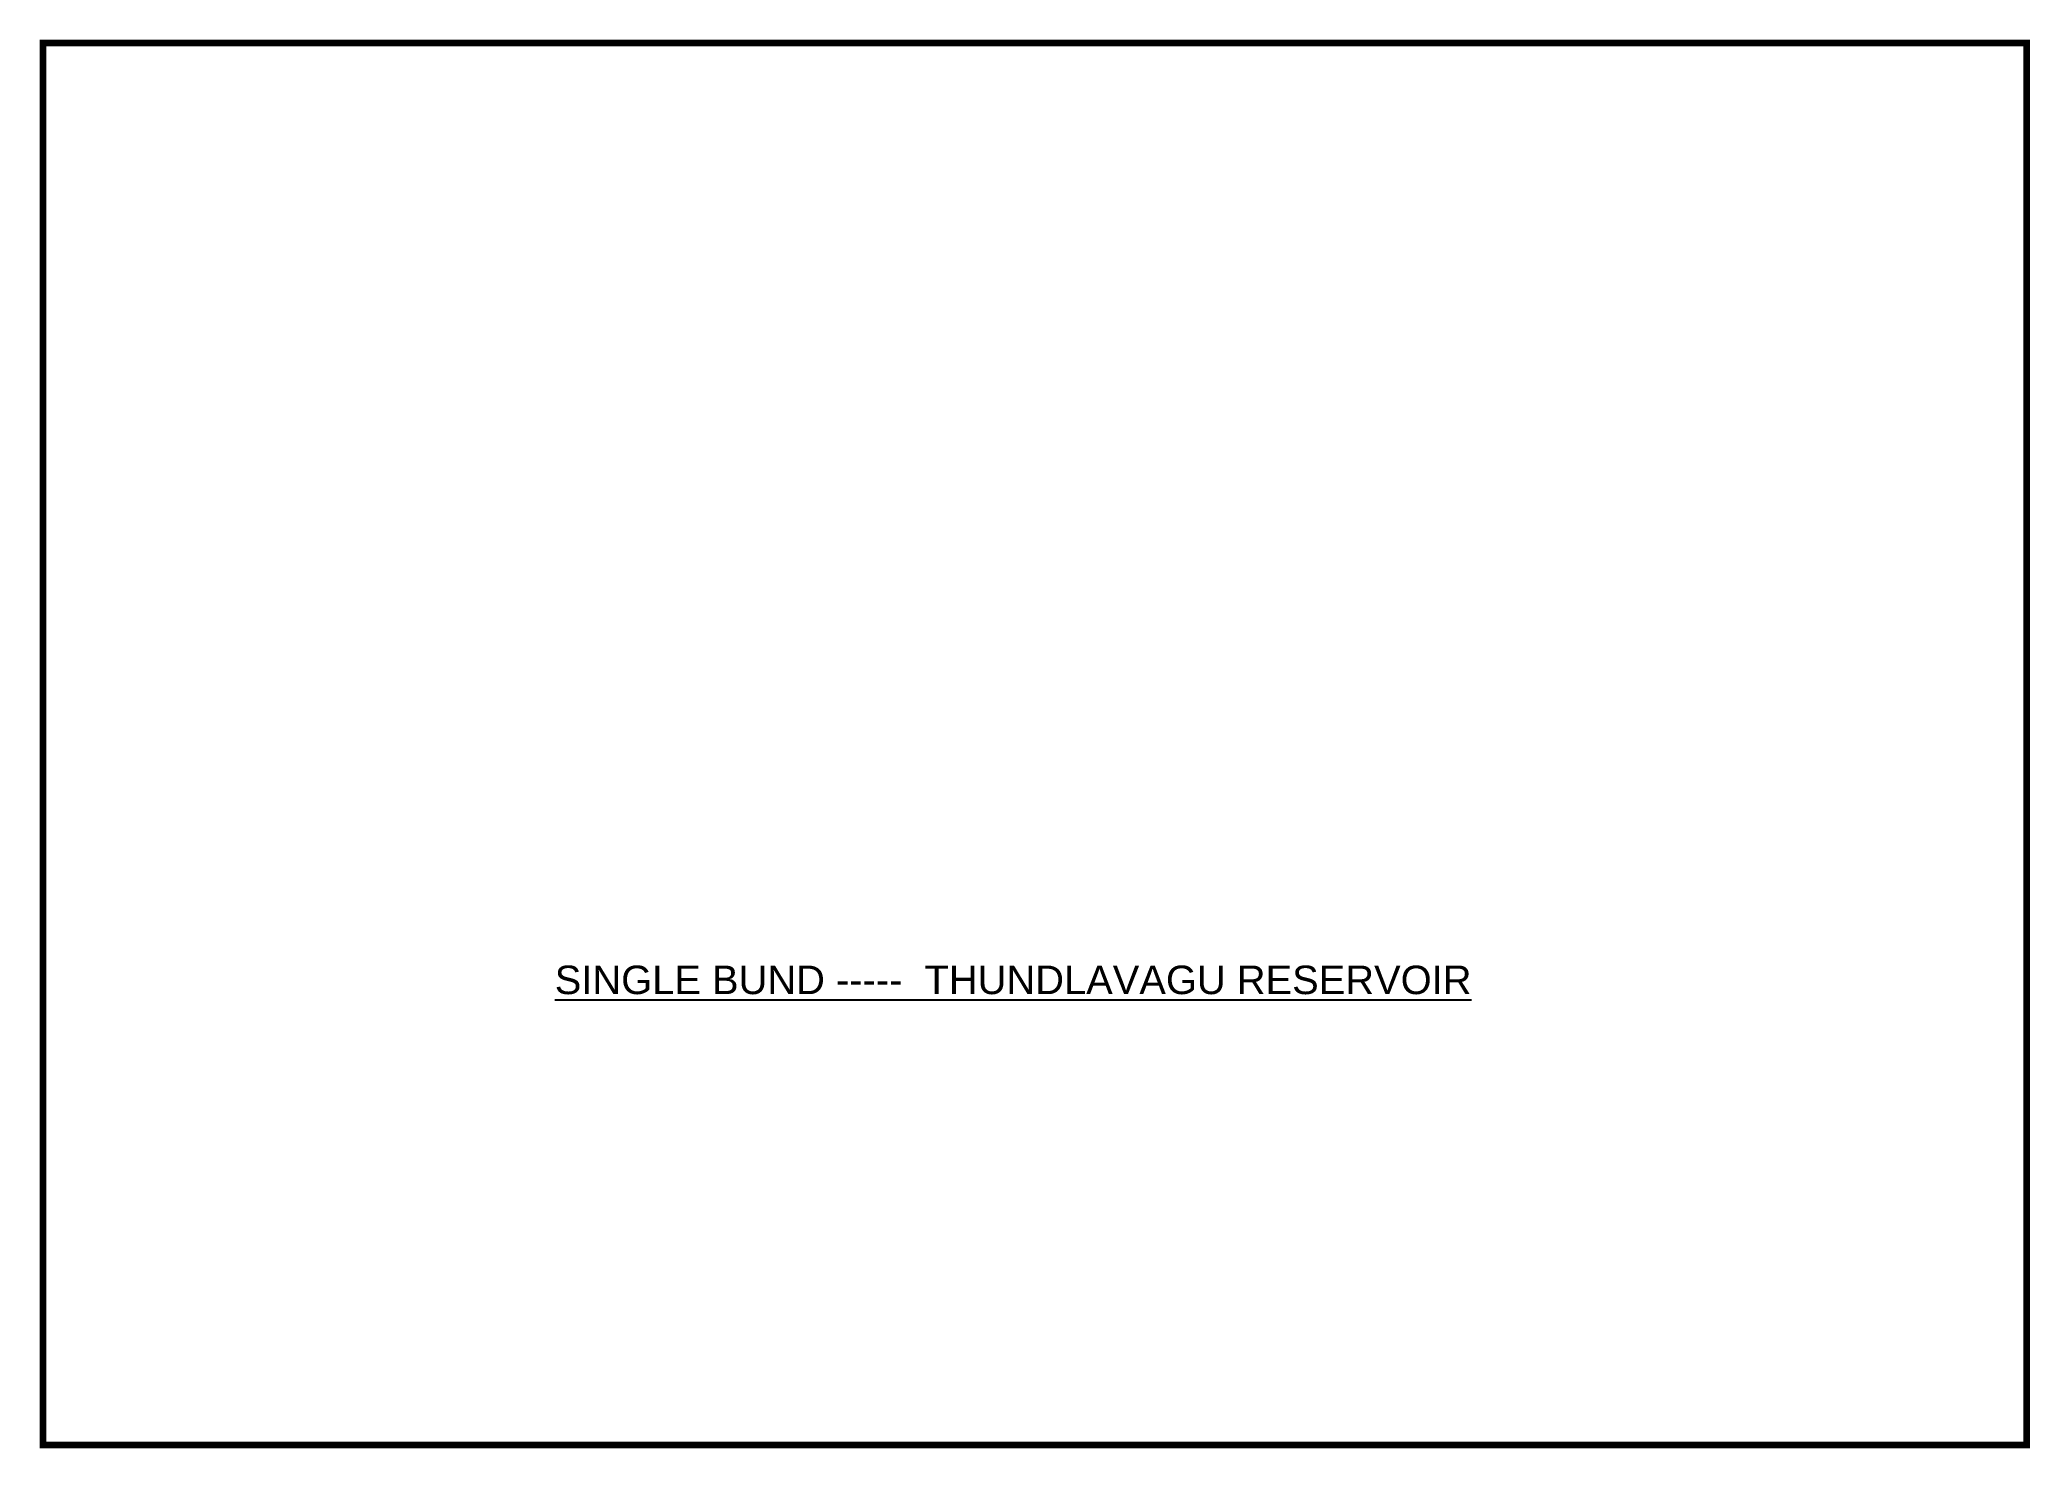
# Model space of a CAD drawing. Header units: inches. Extents: x 5497 to 5795, y 149 to 360.
import ezdxf

# ---------------------------------------------------------------- set-up
doc = ezdxf.new("R2010")
doc.units = ezdxf.units.IN
doc.header["$MEASUREMENT"] = 0
doc.layers.add('TEXT', color=5, linetype='Continuous')
doc.styles.get("Standard").update_dxf_attribs({"font": 'arial.ttf'})

msp = doc.modelspace()

# ---------------------------------------------------------------- linework, layer by layer
at = {"layer": 'TEXT', "lineweight": 25, "ltscale": 0.2, "const_width": 1}
msp.add_lwpolyline([(5497.15, 359.23), (5794.15, 359.23), (5794.15, 149.23), (5497.15, 149.23)], close=True, dxfattribs=at)

# ---------------------------------------------------------------- texts
at = {"layer": 'TEXT', "color": 86, "lineweight": 25, "ltscale": 0.2}
msp.add_text('%%USINGLE BUND -----  THUNDLAVAGU RESERVOIR', height=4.272, dxfattribs=at).set_placement((5573.75, 216.76))

doc.saveas('drawing.dxf')
